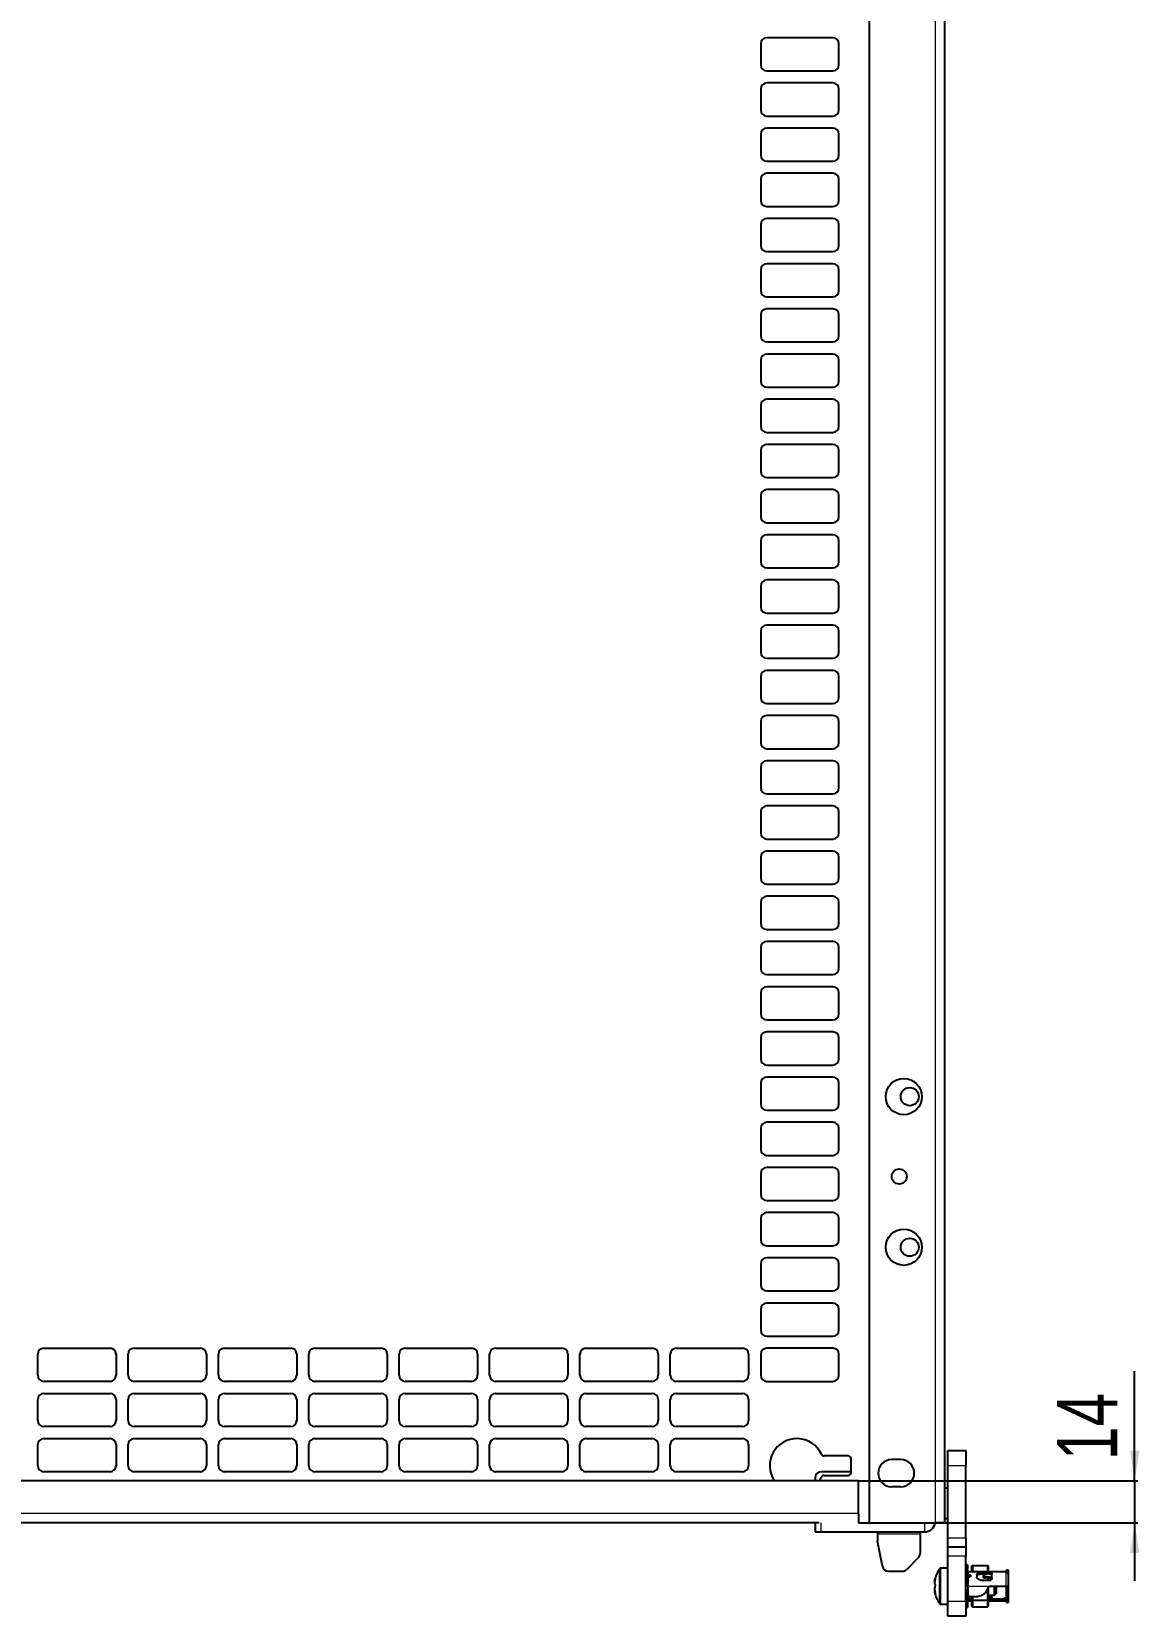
# Model space of a CAD drawing. Header units: millimetres. Extents: x -591 to 844, y -456 to 1988.
# Drawn here: x 476 to 844, y -272 to 254 of the extents above; entities that cross this region are included whole.
import ezdxf

# ---------------------------------------------------------------- set-up
doc = ezdxf.new("R2010")
doc.units = ezdxf.units.MM
doc.layers.add('FORMAT', color=7, linetype='Continuous')
doc.styles.add('SLDTEXTSTYLE0', font='TXT', dxfattribs={"width": 0.75})
doc.dimstyles.new('SLDDIMSTYLE1', dxfattribs={"dimtxt": 20, "dimasz": 10, "dimexe": 0, "dimexo": 0.0625, "dimgap": 5, "dimtad": 2, "dimdec": 1, "dimrnd": 1e-09, "dimzin": 12, "dimdsep": 46, "dimtxsty": 'SLDTEXTSTYLE0', "dimsah": 1, "dimcen": 0.09, "dimadec": 0, "dimazin": 3, "dimtfac": 1, "dimtmove": 0, "dimatfit": 0, "dimfxl": 0, "dimfrac": 2, "dimtolj": 1, "dimtzin": 12, "dimarcsym": 0})

# ---------------------------------------------------------------- blocks, each defined once
blk = doc.blocks.new('_D_8')
at = {"layer": 'FORMAT'}
for p, q in [((842.13, -226.99), (842.13, -190.58)), ((750.49, -226.99), (843.13, -226.99)), ((842.13, -226.99), (842.13, -240.99)), ((750.49, -240.99), (843.13, -240.99)), ((842.13, -240.99), (842.13, -260.22))]:
    blk.add_line(p, q, dxfattribs=at)
for points in [[(842.13, -226.99), (843.67, -216.99), (840.6, -216.99)], [(842.13, -240.99), (840.6, -250.99), (843.67, -250.99)]]:
    blk.add_solid(points, dxfattribs=at)
at = {"layer": 'FORMAT', "insert": (816.35, -220.14), "char_height": 20, "attachment_point": 1, "rotation": 90, "style": 'SLDTEXTSTYLE0'}
blk.add_mtext('14', dxfattribs=at)

msp = doc.modelspace()

# ---------------------------------------------------------------- linework, layer by layer
at = {"color": 7, "linetype": 'Continuous', "lineweight": 25}
for p, q in [((778.98, 1842.02), (778.98, -240.98)), ((753.98, 1812.82), (753.98, -240.98)), ((717.98, 250.02), (717.98, 243.02)), ((741.98, 252.02), (719.98, 252.02)), ((743.98, 243.02), (743.98, 250.02)), ((719.98, 241.02), (741.98, 241.02)), ((741.98, 237.02), (719.98, 237.02)), ((717.98, 235.02), (717.98, 228.02)), ((743.98, 228.02), (743.98, 235.02)), ((719.98, 226.02), (741.98, 226.02)), ((741.98, 222.02), (719.98, 222.02)), ((717.98, 220.02), (717.98, 213.02)), ((743.98, 213.02), (743.98, 220.02)), ((719.98, 211.02), (741.98, 211.02)), ((741.98, 207.02), (719.98, 207.02)), ((717.98, 205.02), (717.98, 198.02)), ((743.98, 198.02), (743.98, 205.02)), ((719.98, 196.02), (741.98, 196.02)), ((717.98, 190.02), (717.98, 183.02)), ((741.98, 192.02), (719.98, 192.02)), ((743.98, 183.02), (743.98, 190.02)), ((719.98, 181.02), (741.98, 181.02)), ((717.98, 175.02), (717.98, 168.02)), ((741.98, 177.02), (719.98, 177.02)), ((743.98, 168.02), (743.98, 175.02)), ((719.98, 166.02), (741.98, 166.02)), ((717.98, 160.02), (717.98, 153.02)), ((741.98, 162.02), (719.98, 162.02)), ((743.98, 153.02), (743.98, 160.02)), ((719.98, 151.02), (741.98, 151.02)), ((717.98, 145.02), (717.98, 138.02)), ((741.98, 147.02), (719.98, 147.02)), ((743.98, 138.02), (743.98, 145.02)), ((719.98, 136.02), (741.98, 136.02)), ((741.98, 132.02), (719.98, 132.02)), ((717.98, 130.02), (717.98, 123.02)), ((743.98, 123.02), (743.98, 130.02)), ((719.98, 121.02), (741.98, 121.02)), ((741.98, 117.02), (719.98, 117.02)), ((717.98, 115.02), (717.98, 108.02)), ((743.98, 108.02), (743.98, 115.02)), ((719.98, 106.02), (741.98, 106.02)), ((717.98, 100.02), (717.98, 93.02)), ((741.98, 102.02), (719.98, 102.02)), ((743.98, 93.02), (743.98, 100.02)), ((719.98, 91.02), (741.98, 91.02)), ((717.98, 85.02), (717.98, 78.02)), ((741.98, 87.02), (719.98, 87.02)), ((743.98, 78.02), (743.98, 85.02)), ((719.98, 76.02), (741.98, 76.02)), ((717.98, 70.02), (717.98, 63.02)), ((741.98, 72.02), (719.98, 72.02)), ((743.98, 63.02), (743.98, 70.02)), ((719.98, 61.02), (741.98, 61.02)), ((717.98, 55.02), (717.98, 48.02)), ((741.98, 57.02), (719.98, 57.02)), ((743.98, 48.02), (743.98, 55.02)), ((719.98, 46.02), (741.98, 46.02)), ((717.98, 40.02), (717.98, 33.02)), ((741.98, 42.02), (719.98, 42.02)), ((743.98, 33.02), (743.98, 40.02)), ((719.98, 31.02), (741.98, 31.02)), ((741.98, 27.02), (719.98, 27.02)), ((717.98, 25.02), (717.98, 18.02)), ((743.98, 18.02), (743.98, 25.02)), ((719.98, 16.02), (741.98, 16.02)), ((741.98, 12.02), (719.98, 12.02)), ((717.98, 10.02), (717.98, 3.02)), ((743.98, 3.02), (743.98, 10.02)), ((719.98, 1.02), (741.98, 1.02)), ((717.98, -4.98), (717.98, -11.98)), ((741.98, -2.98), (719.98, -2.98)), ((743.98, -11.98), (743.98, -4.98)), ((719.98, -13.98), (741.98, -13.98)), ((717.98, -19.98), (717.98, -26.98)), ((741.98, -17.98), (719.98, -17.98)), ((743.98, -26.98), (743.98, -19.98)), ((719.98, -28.98), (741.98, -28.98)), ((717.98, -34.98), (717.98, -41.98)), ((741.98, -32.98), (719.98, -32.98)), ((743.98, -41.98), (743.98, -34.98)), ((719.98, -43.98), (741.98, -43.98)), ((717.98, -49.98), (717.98, -56.98)), ((741.98, -47.98), (719.98, -47.98)), ((743.98, -56.98), (743.98, -49.98)), ((719.98, -58.98), (741.98, -58.98)), ((741.98, -62.98), (719.98, -62.98)), ((717.98, -64.98), (717.98, -71.98)), ((743.98, -71.98), (743.98, -64.98)), ((719.98, -73.98), (741.98, -73.98)), ((741.98, -77.98), (719.98, -77.98)), ((717.98, -79.98), (717.98, -86.98)), ((743.98, -86.98), (743.98, -79.98)), ((719.98, -88.98), (741.98, -88.98)), ((741.98, -92.98), (719.98, -92.98)), ((717.98, -94.98), (717.98, -101.98)), ((743.98, -101.98), (743.98, -94.98)), ((719.98, -103.98), (741.98, -103.98)), ((717.98, -109.98), (717.98, -116.98)), ((741.98, -107.98), (719.98, -107.98)), ((743.98, -116.98), (743.98, -109.98)), ((719.98, -118.98), (741.98, -118.98)), ((717.98, -124.98), (717.98, -131.98)), ((741.98, -122.98), (719.98, -122.98)), ((743.98, -131.98), (743.98, -124.98)), ((719.98, -133.98), (741.98, -133.98)), ((717.98, -139.98), (717.98, -146.98)), ((741.98, -137.98), (719.98, -137.98)), ((743.98, -146.98), (743.98, -139.98)), ((719.98, -148.98), (741.98, -148.98)), ((717.98, -154.98), (717.98, -161.98)), ((741.98, -152.98), (719.98, -152.98)), ((743.98, -161.98), (743.98, -154.98)), ((719.98, -163.98), (741.98, -163.98)), ((741.98, -167.98), (719.98, -167.98)), ((717.98, -169.98), (717.98, -176.98)), ((743.98, -176.98), (743.98, -169.98)), ((479.98, -182.98), (501.98, -182.98)), ((509.98, -182.98), (531.98, -182.98)), ((539.98, -182.98), (561.98, -182.98)), ((569.98, -182.98), (591.98, -182.98)), ((599.98, -182.98), (621.98, -182.98)), ((629.98, -182.98), (651.98, -182.98)), ((659.98, -182.98), (681.98, -182.98)), ((689.98, -182.98), (711.98, -182.98)), ((719.98, -178.98), (741.98, -178.98)), ((741.98, -182.98), (719.98, -182.98)), ((477.98, -191.98), (477.98, -184.98)), ((503.98, -184.98), (503.98, -191.98)), ((507.98, -191.98), (507.98, -184.98)), ((533.98, -184.98), (533.98, -191.98)), ((537.98, -191.98), (537.98, -184.98)), ((563.98, -184.98), (563.98, -191.98)), ((567.98, -191.98), (567.98, -184.98)), ((593.98, -184.98), (593.98, -191.98)), ((597.98, -191.98), (597.98, -184.98)), ((623.98, -184.98), (623.98, -191.98)), ((627.98, -191.98), (627.98, -184.98)), ((653.98, -184.98), (653.98, -191.98)), ((657.98, -191.98), (657.98, -184.98)), ((683.98, -184.98), (683.98, -191.98)), ((687.98, -191.98), (687.98, -184.98)), ((713.98, -184.98), (713.98, -191.98)), ((717.98, -184.98), (717.98, -191.98)), ((743.98, -191.98), (743.98, -184.98)), ((501.98, -193.98), (479.98, -193.98)), ((531.98, -193.98), (509.98, -193.98)), ((561.98, -193.98), (539.98, -193.98)), ((591.98, -193.98), (569.98, -193.98)), ((621.98, -193.98), (599.98, -193.98)), ((651.98, -193.98), (629.98, -193.98)), ((681.98, -193.98), (659.98, -193.98)), ((711.98, -193.98), (689.98, -193.98)), ((719.98, -193.98), (741.98, -193.98)), ((479.98, -197.98), (501.98, -197.98)), ((509.98, -197.98), (531.98, -197.98)), ((539.98, -197.98), (561.98, -197.98)), ((569.98, -197.98), (591.98, -197.98)), ((599.98, -197.98), (621.98, -197.98)), ((629.98, -197.98), (651.98, -197.98)), ((659.98, -197.98), (681.98, -197.98)), ((689.98, -197.98), (711.98, -197.98)), ((477.98, -206.98), (477.98, -199.98)), ((503.98, -199.98), (503.98, -206.98)), ((507.98, -206.98), (507.98, -199.98)), ((533.98, -199.98), (533.98, -206.98)), ((537.98, -206.98), (537.98, -199.98)), ((563.98, -199.98), (563.98, -206.98)), ((567.98, -206.98), (567.98, -199.98)), ((593.98, -199.98), (593.98, -206.98)), ((597.98, -206.98), (597.98, -199.98)), ((623.98, -199.98), (623.98, -206.98)), ((627.98, -206.98), (627.98, -199.98)), ((653.98, -199.98), (653.98, -206.98)), ((657.98, -206.98), (657.98, -199.98)), ((683.98, -199.98), (683.98, -206.98)), ((687.98, -206.98), (687.98, -199.98)), ((713.98, -199.98), (713.98, -206.98)), ((501.98, -208.98), (479.98, -208.98)), ((531.98, -208.98), (509.98, -208.98)), ((561.98, -208.98), (539.98, -208.98)), ((591.98, -208.98), (569.98, -208.98)), ((621.98, -208.98), (599.98, -208.98)), ((651.98, -208.98), (629.98, -208.98)), ((681.98, -208.98), (659.98, -208.98)), ((711.98, -208.98), (689.98, -208.98)), ((477.98, -221.98), (477.98, -214.98)), ((479.98, -212.98), (501.98, -212.98)), ((503.98, -214.98), (503.98, -221.98)), ((507.98, -221.98), (507.98, -214.98)), ((509.98, -212.98), (531.98, -212.98)), ((533.98, -214.98), (533.98, -221.98)), ((537.98, -221.98), (537.98, -214.98)), ((539.98, -212.98), (561.98, -212.98)), ((563.98, -214.98), (563.98, -221.98)), ((567.98, -221.98), (567.98, -214.98)), ((569.98, -212.98), (591.98, -212.98)), ((593.98, -214.98), (593.98, -221.98)), ((597.98, -221.98), (597.98, -214.98)), ((599.98, -212.98), (621.98, -212.98)), ((623.98, -214.98), (623.98, -221.98)), ((627.98, -221.98), (627.98, -214.98)), ((629.98, -212.98), (651.98, -212.98)), ((653.98, -214.98), (653.98, -221.98)), ((657.98, -221.98), (657.98, -214.98)), ((659.98, -212.98), (681.98, -212.98)), ((683.98, -214.98), (683.98, -221.98)), ((687.98, -221.98), (687.98, -214.98)), ((689.98, -212.98), (711.98, -212.98)), ((713.98, -214.98), (713.98, -221.98)), ((746.98, -218.74), (739.04, -218.74)), ((747.98, -224.24), (747.98, -219.74)), ((764.48, -219.98), (761.48, -219.98)), ((780.13, -216.98), (786.13, -216.98)), ((780.13, -221.98), (780.13, -216.98)), ((786.13, -216.98), (786.13, -221.98)), ((501.98, -223.98), (479.98, -223.98)), ((531.98, -223.98), (509.98, -223.98)), ((561.98, -223.98), (539.98, -223.98)), ((591.98, -223.98), (569.98, -223.98)), ((621.98, -223.98), (599.98, -223.98)), ((651.98, -223.98), (629.98, -223.98)), ((681.98, -223.98), (659.98, -223.98)), ((711.98, -223.98), (689.98, -223.98)), ((736.03, -225.98), (736.03, -226.99)), ((737.47, -226.99), (738.13, -225.81)), ((747.98, -223.98), (738.03, -223.98)), ((739.04, -225.24), (746.98, -225.24)), ((780.13, -245.98), (780.13, -221.98)), ((786.13, -245.98), (786.13, -221.98)), ((750.48, -226.99), (321.48, -226.99)), ((750.48, -237.89), (750.48, -226.99)), ((764.48, -228.98), (761.48, -228.98)), ((780.13, -229.48), (778.98, -229.48)), ((737.41, -240.99), (334.06, -240.99)), ((736.03, -240.99), (736.03, -243.98)), ((750.48, -237.89), (750.48, -240.99)), ((750.48, -240.98), (753.98, -240.98)), ((753.98, -240.98), (775.88, -240.98)), ((778.98, -240.98), (775.88, -240.98)), ((778.98, -239.48), (780.13, -239.48)), ((736.03, -243.98), (738.03, -243.98)), ((738.03, -243.98), (772.38, -243.98)), ((756.73, -243.98), (756.73, -244.58)), ((756.73, -244.58), (756.73, -246.98)), ((758.41, -255.37), (756.73, -246.98)), ((770.88, -243.98), (770.88, -244.58)), ((770.88, -244.58), (770.88, -251.15)), ((780.13, -248.98), (780.13, -245.98)), ((786.13, -245.98), (786.13, -248.98)), ((786.13, -248.98), (780.13, -248.98)), ((780.13, -251.98), (780.13, -248.98)), ((780.13, -266.98), (780.13, -251.98)), ((786.13, -248.98), (786.13, -251.98)), ((786.13, -266.98), (786.13, -251.98)), ((760.37, -256.98), (765.06, -256.98)), ((770.3, -252.56), (766.47, -256.39)), ((780.13, -255.98), (777.81, -255.98)), ((786.63, -254.88), (786.13, -254.88)), ((786.13, -256.34), (786.63, -256.34)), ((786.13, -257.65), (786.63, -257.65)), ((786.63, -254.88), (786.63, -256.34)), ((786.63, -257.65), (786.63, -256.34)), ((786.63, -257.65), (786.63, -261.98)), ((786.83, -257.13), (797.43, -257.13)), ((788.13, -255.26), (788.33, -255.13)), ((788.13, -257.13), (788.13, -255.26)), ((788.33, -255.13), (788.33, -257.13)), ((788.33, -255.13), (793.42, -255.13)), ((790.93, -257.58), (794.23, -257.58)), ((793.42, -257.13), (793.42, -255.13)), ((793.42, -255.13), (793.53, -255.36)), ((793.53, -255.36), (793.53, -257.13)), ((797.43, -257.13), (799.43, -257.13)), ((799.63, -256.54), (800.13, -256.54)), ((799.63, -257.16), (799.63, -256.54)), ((800.13, -256.54), (800.13, -257.83)), ((775.71, -260.13), (775.74, -260.13)), ((786.63, -261.98), (786.13, -261.98)), ((786.63, -261.98), (786.83, -261.98)), ((786.93, -258.98), (786.68, -258.98)), ((787.08, -258.13), (786.83, -258.13)), ((787.08, -258.53), (786.83, -258.53)), ((787.08, -259.02), (786.83, -259.02)), ((786.83, -264.73), (786.83, -261.98)), ((786.93, -259.02), (786.93, -258.53)), ((787.63, -258.49), (787.63, -258.61)), ((789.73, -258.22), (789.73, -258.9)), ((792.65, -258.03), (790.93, -258.03)), ((790.93, -259.93), (794.23, -259.93)), ((791.81, -258.78), (791.81, -258.76)), ((791.85, -258.92), (792.08, -259.22)), ((792.68, -263.98), (793.83, -261.98)), ((793.42, -259.93), (793.42, -259.15)), ((793.42, -263.98), (793.42, -262.7)), ((793.53, -259.2), (793.53, -259.93)), ((793.53, -262.5), (793.53, -263.98)), ((793.83, -261.98), (799.43, -261.98)), ((794.73, -257.82), (794.73, -258.03)), ((794.73, -259.16), (794.73, -258.03)), ((794.73, -259.16), (794.73, -259.48)), ((795.63, -264.98), (795.63, -261.98)), ((796.13, -261.98), (796.13, -264.48)), ((799.43, -261.98), (800.13, -261.98)), ((799.63, -262.11), (799.63, -261.98)), ((799.63, -262.11), (800.13, -262.11)), ((799.63, -263.8), (799.63, -262.11)), ((800.13, -257.83), (800.13, -261.98)), ((800.13, -261.98), (800.13, -262.11)), ((800.13, -262.11), (800.13, -263.8)), ((777.81, -267.98), (780.13, -267.98)), ((780.13, -271.98), (780.13, -266.98)), ((786.13, -263.28), (786.63, -263.28)), ((786.63, -263.81), (786.13, -263.81)), ((786.13, -266.98), (786.13, -271.98)), ((786.63, -263.28), (786.63, -263.81)), ((786.63, -263.42), (786.83, -263.43)), ((786.63, -263.81), (786.63, -269.08)), ((786.63, -264.98), (786.88, -264.98)), ((786.93, -265.43), (786.83, -265.43)), ((788.13, -266.33), (786.83, -266.33)), ((786.83, -266.83), (788.13, -266.83)), ((786.93, -266.13), (786.93, -265.1)), ((786.93, -266.13), (788.13, -266.13)), ((789.73, -265.48), (787.58, -265.48)), ((788.13, -266.65), (788.13, -265.48)), ((788.33, -266.67), (788.13, -266.65)), ((788.13, -268.69), (788.13, -266.65)), ((788.33, -265.48), (788.33, -266.67)), ((788.33, -266.67), (793.42, -266.67)), ((788.33, -266.67), (788.33, -268.82)), ((792.68, -263.98), (793.42, -263.98)), ((793.42, -266.67), (793.42, -263.98)), ((793.53, -263.98), (793.42, -263.98)), ((793.53, -266.64), (793.42, -266.67)), ((793.42, -268.82), (793.42, -266.67)), ((793.53, -263.98), (793.53, -266.64)), ((793.53, -264.98), (795.63, -264.98)), ((794.73, -265.52), (793.53, -265.64)), ((794.23, -265.92), (793.53, -265.92)), ((797.43, -266.33), (793.53, -266.33)), ((793.53, -266.64), (793.53, -268.59)), ((793.53, -266.83), (797.43, -266.83)), ((794.73, -265.52), (794.73, -264.98)), ((794.73, -265.68), (794.73, -265.52)), ((795.63, -264.98), (796.13, -264.48)), ((797.43, -266.33), (797.43, -266.83)), ((797.43, -266.83), (799.43, -266.83)), ((798.93, -265.92), (798.93, -266.37)), ((799.43, -265.92), (798.93, -265.92)), ((798.93, -266.37), (799.43, -266.37)), ((799.43, -266.37), (799.43, -265.92)), ((799.63, -263.8), (800.13, -263.8)), ((799.63, -267.41), (799.63, -263.8)), ((799.63, -267.41), (800.13, -267.41)), ((800.13, -263.8), (800.13, -267.41)), ((786.13, -271.98), (780.13, -271.98)), ((786.13, -269.08), (786.63, -269.08)), ((788.33, -268.82), (788.13, -268.69)), ((788.33, -268.82), (793.42, -268.82)), ((793.53, -268.59), (793.42, -268.82))]:
    msp.add_line(p, q, dxfattribs=at)
at = {"color": 8, "linetype": 'Continuous', "lineweight": 18}
for p, q in [((775.88, 1812.82), (775.88, -240.98)), ((786.13, -221.98), (780.13, -221.98)), ((750.48, -237.89), (321.48, -237.89)), ((738.03, -243.98), (738.03, -240.98)), ((772.38, -240.98), (772.38, -243.98)), ((756.73, -244.58), (770.88, -244.58)), ((780.13, -245.98), (786.13, -245.98)), ((786.13, -251.98), (780.13, -251.98)), ((777.37, -267.75), (777.37, -256.2)), ((777.81, -267.98), (777.81, -255.98)), ((786.83, -257.13), (786.83, -258.13)), ((790.93, -257.58), (790.93, -258.03)), ((794.23, -258.03), (794.23, -257.58)), ((799.43, -261.98), (799.43, -257.13)), ((786.83, -259.02), (786.83, -261.98)), ((786.83, -261.98), (793.83, -261.98)), ((787.08, -258.53), (787.08, -258.13)), ((799.43, -265.72), (799.43, -261.98)), ((780.13, -266.98), (786.13, -266.98)), ((786.83, -265.43), (786.83, -266.33))]:
    msp.add_line(p, q, dxfattribs=at)
at = {"color": 7, "linetype": 'Continuous', "lineweight": 25, "flags": 128}
for points in [[(786.63, -258.5), (786.7, -258.51), (786.83, -258.53)], [(786.63, -258.9), (786.64, -258.93), (786.65, -258.95), (786.67, -258.97), (786.69, -258.99), (786.72, -259), (786.76, -259.01), (786.79, -259.02), (786.83, -259.02)], [(786.93, -258.85), (786.89, -258.94), (786.88, -258.98)], [(786.63, -265.45), (786.7, -265.44), (786.83, -265.43)], [(786.63, -266.36), (786.7, -266.34), (786.83, -266.33)], [(799.43, -266.83), (799.57, -266.81), (799.63, -266.8)]]:
    msp.add_lwpolyline(points, dxfattribs=at)
at = {"color": 7, "linetype": 'Continuous', "lineweight": 25}
for centre, radius in [((765.48, -99.48), 6), ((767.48, -99.48), 3), ((763.98, -125.98), 2.5), ((765.48, -149.48), 6), ((767.48, -149.48), 3)]:
    msp.add_circle(centre, radius, dxfattribs=at)
for centre, radius, start, end in [((719.98, 250.02), 2, 90, 180), ((741.98, 250.02), 2, 0, 90), ((719.98, 243.02), 2, 180, 270), ((741.98, 243.02), 2, 270, 0), ((719.98, 235.02), 2, 90, 180), ((741.98, 235.02), 2, 0, 90), ((719.98, 228.02), 2, 180, 270), ((741.98, 228.02), 2, 270, 0), ((719.98, 220.02), 2, 90, 180), ((741.98, 220.02), 2, 0, 90), ((719.98, 213.02), 2, 180, 270), ((741.98, 213.02), 2, 270, 0), ((719.98, 205.02), 2, 90, 180), ((741.98, 205.02), 2, 0, 90), ((719.98, 198.02), 2, 180, 270), ((741.98, 198.02), 2, 270, 0), ((719.98, 190.02), 2, 90, 180), ((741.98, 190.02), 2, 0, 90), ((719.98, 183.02), 2, 180, 270), ((741.98, 183.02), 2, 270, 0), ((719.98, 175.02), 2, 90, 180), ((741.98, 175.02), 2, 0, 90), ((719.98, 168.02), 2, 180, 270), ((741.98, 168.02), 2, 270, 0), ((719.98, 160.02), 2, 90, 180), ((741.98, 160.02), 2, 0, 90), ((719.98, 153.02), 2, 180, 270), ((741.98, 153.02), 2, 270, 0), ((719.98, 145.02), 2, 90, 180), ((741.98, 145.02), 2, 0, 90), ((719.98, 138.02), 2, 180, 270), ((741.98, 138.02), 2, 270, 0), ((719.98, 130.02), 2, 90, 180), ((741.98, 130.02), 2, 0, 90), ((719.98, 123.02), 2, 180, 270), ((741.98, 123.02), 2, 270, 0), ((719.98, 115.02), 2, 90, 180), ((741.98, 115.02), 2, 0, 90), ((719.98, 108.02), 2, 180, 270), ((741.98, 108.02), 2, 270, 0), ((719.98, 100.02), 2, 90, 180), ((741.98, 100.02), 2, 0, 90), ((719.98, 93.02), 2, 180, 270), ((741.98, 93.02), 2, 270, 0), ((719.98, 85.02), 2, 90, 180), ((741.98, 85.02), 2, 0, 90), ((719.98, 78.02), 2, 180, 270), ((741.98, 78.02), 2, 270, 0), ((719.98, 70.02), 2, 90, 180), ((741.98, 70.02), 2, 0, 90), ((719.98, 63.02), 2, 180, 270), ((741.98, 63.02), 2, 270, 0), ((719.98, 55.02), 2, 90, 180), ((741.98, 55.02), 2, 0, 90), ((719.98, 48.02), 2, 180, 270), ((741.98, 48.02), 2, 270, 0), ((719.98, 40.02), 2, 90, 180), ((741.98, 40.02), 2, 0, 90), ((719.98, 33.02), 2, 180, 270), ((741.98, 33.02), 2, 270, 0), ((719.98, 25.02), 2, 90, 180), ((741.98, 25.02), 2, 0, 90), ((719.98, 18.02), 2, 180, 270), ((741.98, 18.02), 2, 270, 0), ((719.98, 10.02), 2, 90, 180), ((741.98, 10.02), 2, 0, 90), ((719.98, 3.02), 2, 180, 270), ((741.98, 3.02), 2, 270, 0), ((719.98, -4.98), 2, 90, 180), ((741.98, -4.98), 2, 0, 90), ((719.98, -11.98), 2, 180, 270), ((741.98, -11.98), 2, 270, 0), ((719.98, -19.98), 2, 90, 180), ((741.98, -19.98), 2, 0, 90), ((719.98, -26.98), 2, 180, 270), ((741.98, -26.98), 2, 270, 0), ((719.98, -34.98), 2, 90, 180), ((741.98, -34.98), 2, 0, 90), ((719.98, -41.98), 2, 180, 270), ((741.98, -41.98), 2, 270, 0), ((719.98, -49.98), 2, 90, 180), ((741.98, -49.98), 2, 0, 90), ((719.98, -56.98), 2, 180, 270), ((741.98, -56.98), 2, 270, 0), ((719.98, -64.98), 2, 90, 180), ((741.98, -64.98), 2, 0, 90), ((719.98, -71.98), 2, 180, 270), ((741.98, -71.98), 2, 270, 0), ((719.98, -79.98), 2, 90, 180), ((741.98, -79.98), 2, 0, 90), ((719.98, -86.98), 2, 180, 270), ((741.98, -86.98), 2, 270, 0), ((719.98, -94.98), 2, 90, 180), ((741.98, -94.98), 2, 0, 90), ((719.98, -101.98), 2, 180, 270), ((741.98, -101.98), 2, 270, 0), ((719.98, -109.98), 2, 90, 180), ((741.98, -109.98), 2, 0, 90), ((719.98, -116.98), 2, 180, 270), ((741.98, -116.98), 2, 270, 0), ((719.98, -124.98), 2, 90, 180), ((741.98, -124.98), 2, 0, 90), ((719.98, -131.98), 2, 180, 270), ((741.98, -131.98), 2, 270, 0), ((719.98, -139.98), 2, 90, 180), ((741.98, -139.98), 2, 0, 90), ((719.98, -146.98), 2, 180, 270), ((741.98, -146.98), 2, 270, 0), ((719.98, -154.98), 2, 90, 180), ((741.98, -154.98), 2, 0, 90), ((719.98, -161.98), 2, 180, 270), ((741.98, -161.98), 2, 270, 0), ((719.98, -169.98), 2, 90, 180), ((741.98, -169.98), 2, 0, 90), ((719.98, -176.98), 2, 180, 270), ((741.98, -176.98), 2, 270, 0), ((479.98, -184.98), 2, 90, 180), ((501.98, -184.98), 2, 0, 90), ((509.98, -184.98), 2, 90, 180), ((531.98, -184.98), 2, 0, 90), ((539.98, -184.98), 2, 90, 180), ((561.98, -184.98), 2, 0, 90), ((569.98, -184.98), 2, 90, 180), ((591.98, -184.98), 2, 0, 90), ((599.98, -184.98), 2, 90, 180), ((621.98, -184.98), 2, 0, 90), ((629.98, -184.98), 2, 90, 180), ((651.98, -184.98), 2, 0, 90), ((659.98, -184.98), 2, 90, 180), ((681.98, -184.98), 2, 0, 90), ((689.98, -184.98), 2, 90, 180), ((711.98, -184.98), 2, 0, 90), ((719.98, -184.98), 2, 90, 180), ((741.98, -184.98), 2, 0, 90), ((479.98, -191.98), 2, 180, 270), ((501.98, -191.98), 2, 270, 0), ((509.98, -191.98), 2, 180, 270), ((531.98, -191.98), 2, 270, 0), ((539.98, -191.98), 2, 180, 270), ((561.98, -191.98), 2, 270, 0), ((569.98, -191.98), 2, 180, 270), ((591.98, -191.98), 2, 270, 0), ((599.98, -191.98), 2, 180, 270), ((621.98, -191.98), 2, 270, 0), ((629.98, -191.98), 2, 180, 270), ((651.98, -191.98), 2, 270, 0), ((659.98, -191.98), 2, 180, 270), ((681.98, -191.98), 2, 270, 0), ((689.98, -191.98), 2, 180, 270), ((711.98, -191.98), 2, 270, 0), ((719.98, -191.98), 2, 180, 270), ((741.98, -191.98), 2, 270, 0), ((479.98, -199.98), 2, 90, 180), ((501.98, -199.98), 2, 0, 90), ((509.98, -199.98), 2, 90, 180), ((531.98, -199.98), 2, 0, 90), ((539.98, -199.98), 2, 90, 180), ((561.98, -199.98), 2, 0, 90), ((569.98, -199.98), 2, 90, 180), ((591.98, -199.98), 2, 0, 90), ((599.98, -199.98), 2, 90, 180), ((621.98, -199.98), 2, 0, 90), ((629.98, -199.98), 2, 90, 180), ((651.98, -199.98), 2, 0, 90), ((659.98, -199.98), 2, 90, 180), ((681.98, -199.98), 2, 0, 90), ((689.98, -199.98), 2, 90, 180), ((711.98, -199.98), 2, 0, 90), ((479.98, -206.98), 2, 180, 270), ((501.98, -206.98), 2, 270, 0), ((509.98, -206.98), 2, 180, 270), ((531.98, -206.98), 2, 270, 0), ((539.98, -206.98), 2, 180, 270), ((561.98, -206.98), 2, 270, 0), ((569.98, -206.98), 2, 180, 270), ((591.98, -206.98), 2, 270, 0), ((599.98, -206.98), 2, 180, 270), ((621.98, -206.98), 2, 270, 0), ((629.98, -206.98), 2, 180, 270), ((651.98, -206.98), 2, 270, 0), ((659.98, -206.98), 2, 180, 270), ((681.98, -206.98), 2, 270, 0), ((689.98, -206.98), 2, 180, 270), ((711.98, -206.98), 2, 270, 0), ((479.98, -214.98), 2, 90, 180), ((501.98, -214.98), 2, 0, 90), ((509.98, -214.98), 2, 90, 180), ((531.98, -214.98), 2, 0, 90), ((539.98, -214.98), 2, 90, 180), ((561.98, -214.98), 2, 0, 90), ((569.98, -214.98), 2, 90, 180), ((591.98, -214.98), 2, 0, 90), ((599.98, -214.98), 2, 90, 180), ((621.98, -214.98), 2, 0, 90), ((629.98, -214.98), 2, 90, 180), ((651.98, -214.98), 2, 0, 90), ((659.98, -214.98), 2, 90, 180), ((681.98, -214.98), 2, 0, 90), ((689.98, -214.98), 2, 90, 180), ((711.98, -214.98), 2, 0, 90), ((729.98, -221.99), 9, 25.1507, 213.749), ((739.04, -217.74), 1, 205.1507, 270), ((746.98, -219.74), 1, 0, 90), ((761.48, -224.48), 4.5, 90, 270), ((764.48, -224.48), 4.5, 270, 90), ((479.98, -221.98), 2, 180, 270), ((501.98, -221.98), 2, 270, 0), ((509.98, -221.98), 2, 180, 270), ((531.98, -221.98), 2, 270, 0), ((539.98, -221.98), 2, 180, 270), ((561.98, -221.98), 2, 270, 0), ((569.98, -221.98), 2, 180, 270), ((591.98, -221.98), 2, 270, 0), ((599.98, -221.98), 2, 180, 270), ((621.98, -221.98), 2, 270, 0), ((629.98, -221.98), 2, 180, 270), ((651.98, -221.98), 2, 270, 0), ((659.98, -221.98), 2, 180, 270), ((681.98, -221.98), 2, 270, 0), ((689.98, -221.98), 2, 180, 270), ((711.98, -221.98), 2, 270, 0), ((738.03, -225.98), 2, 90, 180), ((739.04, -226.24), 1, 90, 154.8493), ((746.98, -224.24), 1, 270, 0), ((772.38, -240.38), 3.6, 270, 350.4059), ((768.88, -251.15), 2, 315, 0), ((760.37, -254.98), 2, 191.3099, 270), ((765.06, -254.98), 2, 270, 315), ((785.53, -261.98), 10, 144.7485, 168.9879), ((777.81, -256.52), 0.54, 90, 144.7485), ((786.83, -256.93), 0.2, 180, 270), ((799.43, -257.83), 0.7, 360, 90), ((786.82, -257.95), 0.183, 187.3339, 275.8124), ((785.53, -261.98), 10, 191.0195, 215.2515), ((777.81, -267.44), 0.54, 215.2515, 270), ((786.73, -265.06), 0.0996, 125.5332, 176.0721), ((786.83, -267.03), 0.2, 90, 180), ((787.58, -264.73), 0.75, 180, 270), ((789.73, -264.73), 0.75, 270, 285.0484), ((799.43, -266.13), 0.2, 270, 360)]:
    msp.add_arc(centre, radius, start, end, dxfattribs=at)
for points, knots in [([(789.73, -258.22), (789.75, -258.14), (789.77, -257.98), (789.97, -257.79), (790.27, -257.66), (790.61, -257.59), (790.84, -257.58), (790.93, -257.58)], [0, 0, 0, 0, 0.212833, 0.42585, 0.635542, 0.846587, 1, 1, 1, 1]), ([(794.23, -257.58), (794.29, -257.58), (794.4, -257.59), (794.55, -257.62), (794.67, -257.68), (794.73, -257.75), (794.73, -257.8), (794.73, -257.82)], [0, 0, 0, 0, 0.214445, 0.428893, 0.643239, 0.857188, 1, 1, 1, 1]), ([(775.73, -260.1), (775.73, -260.15), (775.7, -260.29), (775.71, -260.43), (775.75, -260.44), (775.77, -260.44)], [0, 0, 0, 0, 0.182443, 0.534534, 1, 1, 1, 1]), ([(775.71, -260.12), (775.71, -260.11), (775.71, -260.09), (775.77, -259.85), (775.85, -259.6), (775.9, -259.45), (775.93, -259.41), (775.93, -259.4), (775.93, -259.41), (775.93, -259.43), (775.92, -259.47), (775.88, -259.66), (775.8, -260.02), (775.73, -260.47), (775.7, -260.86), (775.73, -261.21), (775.81, -261.37), (775.89, -261.51), (775.92, -261.58), (775.93, -261.62), (775.93, -261.65), (775.93, -261.68), (775.93, -261.71), (775.91, -261.79), (775.83, -262), (775.75, -262.24), (775.7, -262.64), (775.72, -263.13), (775.79, -263.57), (775.87, -263.9), (775.89, -264.02), (775.91, -264.11), (775.93, -264.17), (775.93, -264.21), (775.93, -264.22), (775.93, -264.23)], [0, 0, 0, 0, 0.038395, 0.101606, 0.171866, 0.187862, 0.204006, 0.207638, 0.210677, 0.21372, 0.218356, 0.231131, 0.28809, 0.360901, 0.404711, 0.448836, 0.549423, 0.579372, 0.5944, 0.600457, 0.603752, 0.607074, 0.610825, 0.617556, 0.643246, 0.744679, 0.792601, 0.841136, 0.935328, 0.958581, 0.973366, 0.983098, 0.992885, 0.996792, 1, 1, 1, 1]), ([(787.08, -258.13), (787.15, -258.13), (787.27, -258.14), (787.43, -258.2), (787.56, -258.29), (787.62, -258.39), (787.63, -258.46), (787.63, -258.49)], [0, 0, 0, 0, 0.214393, 0.428789, 0.643061, 0.856854, 1, 1, 1, 1]), ([(787.59, -258.75), (787.57, -258.72), (787.52, -258.65), (787.38, -258.57), (787.23, -258.53), (787.13, -258.53), (787.08, -258.53)], [0, 0, 0, 0, 0.252501, 0.531568, 0.811143, 1, 1, 1, 1]), ([(787.63, -258.61), (787.63, -258.65), (787.62, -258.74), (787.52, -258.87), (787.38, -258.96), (787.23, -259.02), (787.13, -259.02), (787.08, -259.02)], [0, 0, 0, 0, 0.214305, 0.42865, 0.642279, 0.856223, 1, 1, 1, 1]), ([(790.93, -258.03), (790.8, -258.04), (790.53, -258.05), (790.17, -258.14), (789.9, -258.29), (789.76, -258.49), (789.74, -258.63), (789.73, -258.69)], [0, 0, 0, 0, 0.212875, 0.425767, 0.637937, 0.847353, 1, 1, 1, 1]), ([(790.93, -259.93), (790.8, -259.91), (790.53, -259.89), (790.17, -259.7), (789.9, -259.44), (789.75, -259.16), (789.74, -258.98), (789.73, -258.9)], [0, 0, 0, 0, 0.2132377, 0.4264897, 0.6391595, 0.8495978, 1, 1, 1, 1]), ([(792.21, -258.24), (792.16, -258.27), (792.06, -258.32), (791.94, -258.44), (791.85, -258.57), (791.81, -258.68), (791.81, -258.74), (791.81, -258.76)], [0, 0, 0, 0, 0.225867, 0.451734, 0.677598, 0.903479, 1, 1, 1, 1]), ([(791.81, -258.78), (791.81, -258.82), (791.82, -258.9), (791.9, -258.97), (792.01, -259.01), (792.12, -259), (792.19, -258.98), (792.21, -258.98)], [0, 0, 0, 0, 0.225883, 0.451767, 0.67765, 0.903524, 1, 1, 1, 1]), ([(792.09, -259.21), (792.1, -259.23), (792.11, -259.24), (792.12, -259.26), (792.12, -259.26)], [0, 0, 0, 0, 0.872289, 1, 1, 1, 1]), ([(792.46, -259.28), (792.41, -259.3), (792.31, -259.32), (792.2, -259.31), (792.15, -259.27), (792.12, -259.26)], [0, 0, 0, 0, 0.369126, 0.738256, 1, 1, 1, 1]), ([(794.73, -258.03), (794.24, -257.96), (793.56, -257.88), (792.67, -257.99), (792.36, -258.16), (792.21, -258.24)], [0, 0, 0, 0, 0.587693, 0.790818, 1, 1, 1, 1]), ([(794.73, -259.16), (794.24, -259.05), (793.56, -258.91), (792.67, -258.79), (792.36, -258.92), (792.21, -258.98)], [0, 0, 0, 0, 0.587693, 0.790818, 1, 1, 1, 1]), ([(794.73, -259.45), (794.3, -259.35), (793.71, -259.22), (792.9, -259.1), (792.61, -259.22), (792.46, -259.28)], [0, 0, 0, 0, 0.56666, 0.780905, 1, 1, 1, 1]), ([(794.73, -259.48), (794.73, -259.53), (794.72, -259.63), (794.63, -259.76), (794.51, -259.86), (794.36, -259.92), (794.27, -259.92), (794.23, -259.93)], [0, 0, 0, 0, 0.2143729, 0.4287785, 0.6425919, 0.8566662, 1, 1, 1, 1]), ([(775.74, -263.4), (775.73, -263.43), (775.7, -263.49), (775.71, -263.66), (775.73, -263.8), (775.74, -263.82)], [0, 0, 0, 0, 0.421205, 0.894326, 1, 1, 1, 1]), ([(775.93, -264.23), (775.93, -264.23), (775.93, -264.24), (775.92, -264.25), (775.88, -264.2), (775.8, -264.02), (775.73, -263.86), (775.7, -263.8), (775.71, -263.86), (775.72, -263.89)], [0, 0, 0, 0, 0.014884, 0.035817, 0.093823, 0.3531, 0.661574, 0.856936, 1, 1, 1, 1]), ([(786.63, -263.69), (786.63, -263.68), (786.64, -263.66), (786.65, -263.64), (786.69, -263.62), (786.76, -263.62), (786.81, -263.63), (786.83, -263.63)], [0, 0, 0, 0, 0.195302, 0.377541, 0.538909, 0.761383, 1, 1, 1, 1]), ([(786.63, -264.75), (786.63, -264.74), (786.64, -264.72), (786.65, -264.69), (786.69, -264.66), (786.77, -264.65), (786.82, -264.64), (786.85, -264.64)], [0, 0, 0, 0, 0.1874623, 0.362386, 0.5172771, 0.7506419, 1, 1, 1, 1]), ([(792.68, -263.98), (792.51, -264.19), (792.16, -264.64), (791.18, -265.11), (790.41, -265.32), (789.93, -265.45)], [0, 0, 0, 0, 0.254027, 0.526591, 1, 1, 1, 1]), ([(794.73, -265.68), (794.73, -265.71), (794.72, -265.77), (794.63, -265.84), (794.51, -265.89), (794.36, -265.91), (794.27, -265.92), (794.23, -265.92)], [0, 0, 0, 0, 0.214295, 0.42863, 0.64223, 0.856153, 1, 1, 1, 1]), ([(797.43, -266.33), (797.71, -266.3), (798.21, -266.26), (798.71, -266.02), (798.93, -265.92)], [0, 0, 0, 0, 0.559868, 1, 1, 1, 1]), ([(797.43, -266.83), (797.71, -266.79), (798.21, -266.73), (798.71, -266.48), (798.93, -266.37)], [0, 0, 0, 0, 0.559911, 1, 1, 1, 1]), ([(799.43, -266.83), (799.43, -266.79), (799.43, -266.73), (799.43, -266.48), (799.43, -266.37)], [0, 0, 0, 0, 0.559866, 1, 1, 1, 1])]:
    msp.add_open_spline(points, degree=3, knots=knots, dxfattribs=at)
at = {"color": 8, "linetype": 'Continuous', "lineweight": 18}
msp.add_open_spline([(792.21, -258.98), (792.25, -259.03), (792.32, -259.11), (792.4, -259.22), (792.44, -259.27), (792.46, -259.28)], degree=3, knots=[0, 0, 0, 0, 0.502362, 0.815418, 1, 1, 1, 1], dxfattribs=at)

# ---------------------------------------------------------------- dimensions: what is measured, and where the dimension line sits
at = {"layer": 'FORMAT'}
dim = msp.add_linear_dim(base=(842.13, -240.99), p1=(750.48, -226.99), p2=(750.48, -240.99), angle=90, dimstyle='SLDDIMSTYLE1', dxfattribs=at)
dim.commit()
dim.dimension.update_dxf_attribs({"geometry": '_D_8', "text_midpoint": (842.13, -205.36), "dimtype": 160})

doc.saveas('drawing.dxf')
